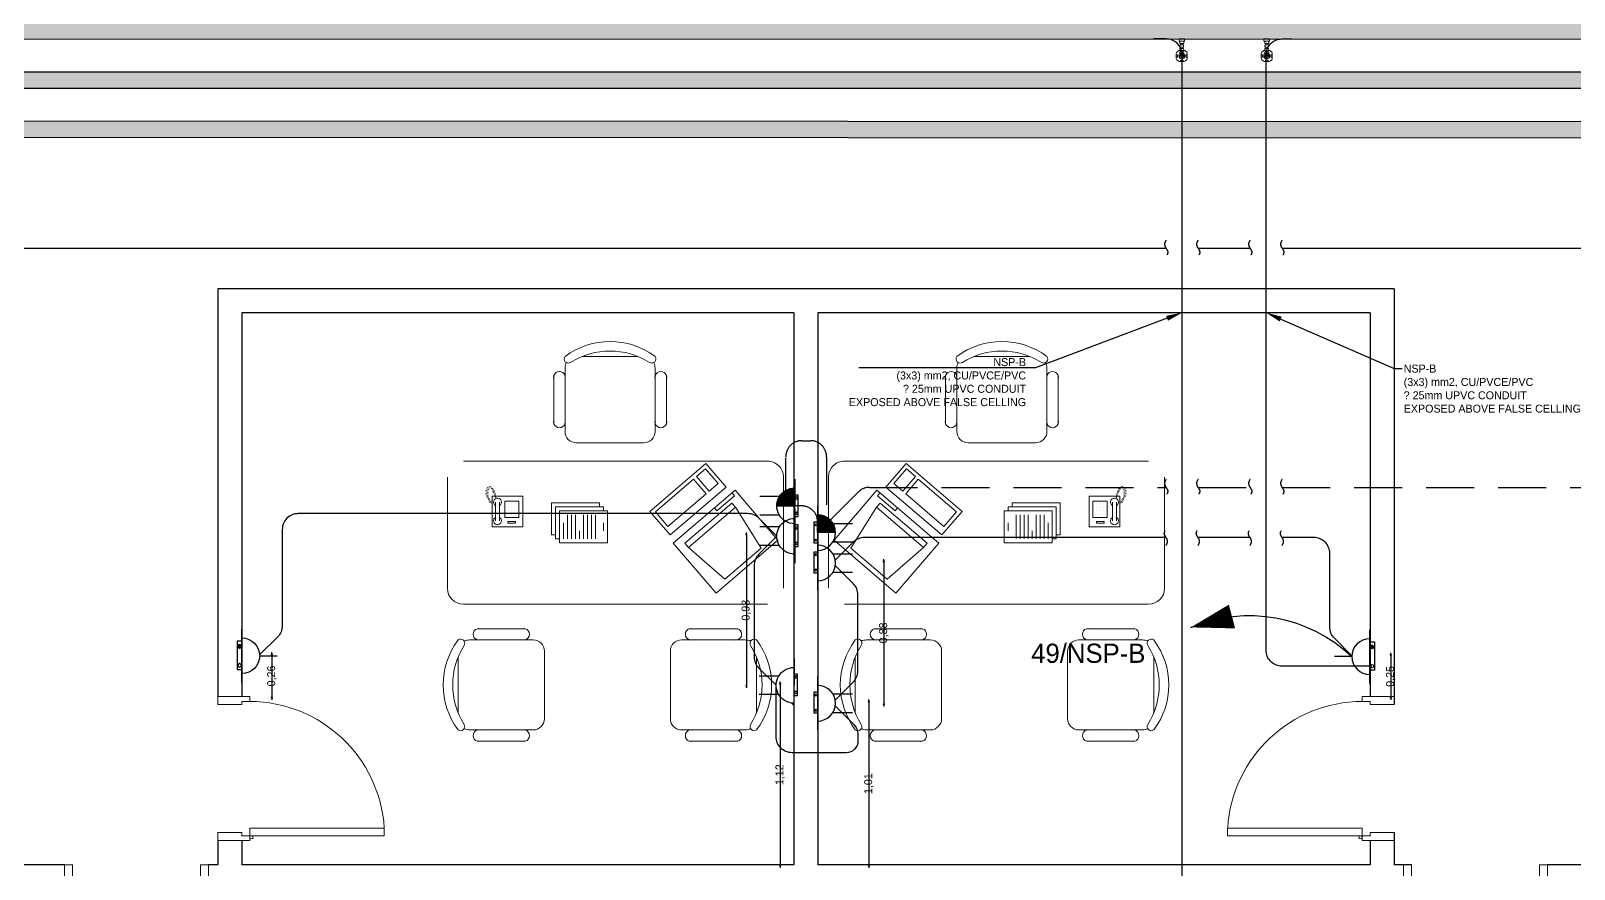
# Model space of a CAD drawing. Extents: x -1451 to 148, y -12854 to 856.
# Drawn here: x 70.16 to 79.8, y 342.65 to 347.89 of the extents above; entities that cross this region are included whole.
import ezdxf
from ezdxf import colors
from ezdxf.entities.mleader import LeaderData, LeaderLine
from ezdxf.enums import TextEntityAlignment as Align
from ezdxf.math import Vec2, Vec3

# ---------------------------------------------------------------- set-up
doc = ezdxf.new("R2010")
doc.units = 0
doc.header["$LTSCALE"] = 0.15
for name, pattern in [('CONTINOUS', [0]), ('HIDDEN', [0.375, 0.25, -0.125]), ('HIDDEN-Z', [3, 2, -1])]:
    doc.linetypes.add(name, pattern=pattern)
doc.layers.get('0').update_dxf_attribs({"color": 252})
doc.layers.get('Defpoints').update_dxf_attribs({"color": 252})
for name, color, linetype in [('0 BDH', 252, 'Continuous'), ('0 NORMAL WIRING', 252, 'Continuous'), ('0 sockets', 252, 'Continuous'), ('0 TEXTT', 4, 'Continuous'), ('0 TRATS', 252, 'Continuous'), ('0 UPS WIRING', 252, 'Continuous'), ('0 WIRING 3', 4, 'Continuous'), ('AUTOINCR', 7, 'Continuous'), ('CPTOOLS-TRAY', 1, 'Continuous'), ('E-SOCK', 2, 'Continuous'), ('TEXT', 3, 'Continuous'), ('WIRING', 4, 'Continuous')]:
    doc.layers.add(name, color=color, linetype=linetype)
for name, color, linetype, lineweight in [('0 DIM', 6, 'Continuous', 5), ('0 LEGEND', 140, 'Continuous', 0), ('DOOR', 252, 'Continuous', 20), ('EL-PULL BOX-50', 3, 'Continuous', 0), ('sofa', 252, 'Continuous', 9), ('TMG-LC-ACCEORISE', 1, 'Continuous', 0), ('wall', 252, 'Continuous', 30)]:
    doc.layers.add(name, color=color, linetype=linetype, lineweight=lineweight)
doc.dimstyles.new('ISO-25', dxfattribs={"dimtxt": 0.05, "dimasz": 0.01, "dimexe": 0, "dimexo": 0, "dimtad": 0, "dimtoh": 1, "dimtxsty": 'Standard', "dimblk": 'CLOSED', "dimcen": 2.5, "dimse1": 1, "dimse2": 1, "dimclrd": 1, "dimadec": 0, "dimazin": 0, "dimtfac": 1, "dimtix": 1, "dimtmove": 1, "dimatfit": 0, "dimfxl": 1, "dimarcsym": 0})

# ---------------------------------------------------------------- blocks, each defined once
blk = doc.blocks.new('RECTANG')
for p, q in [((1, 1), (0, 1)), ((0, 1), (0, 0)), ((1, 0), (1, 1)), ((0, 0), (1, 0))]:
    blk.add_line(p, q)
blk = doc.blocks.new('IBMAT', base_point=(61, 306))
for p, q in [((75, 307), (75, 306)), ((81, 307), (75, 307)), ((81, 306), (81, 307))]:
    blk.add_line(p, q)
at = {"xscale": 21, "yscale": 17, "zscale": 21}
blk.add_blockref('RECTANG', (61, 306), dxfattribs=at)
blk = doc.blocks.new('KEYBOARD', base_point=(60, 294))
for p, xscale, yscale, zscale in [((60, 294), 19, 8, 19), ((61, 295), 13, 5, 13), ((75, 295), 3, 5, 3)]:
    blk.add_blockref('RECTANG', p, dxfattribs=dict(xscale=xscale, yscale=yscale, zscale=zscale))
blk = doc.blocks.new('FNCOMP')
for p, q in [((-6.64, 16.23), (-8.5, 3.5)), ((6.08, 16.23), (-6.64, 16.23)), ((8, 3.5), (6.08, 16.23)), ((-8.5, 3.5), (-8.5, 2.04)), ((8, 3.5), (-8.5, 3.5)), ((-8.5, 2.04), (8, 2.04)), ((8, 2.04), (8, 3.5))]:
    blk.add_line(p, q)
at = {"xscale": 1.033846153846154, "yscale": 1.033846153846154, "zscale": 1.033846153846154}
for name, p in [('IBMAT', (-10.86, 0)), ('KEYBOARD', (-10.05, -10.5))]:
    blk.add_blockref(name, p, dxfattribs=at)
blk = doc.blocks.new('CHAIR7')
for p, q in [((5.12, 15.04), (17.88, 15.04)), ((0, 9), (0, -9)), ((20, 12), (3, 12)), ((23, -7.44), (23, 7.44)), ((3, -12), (20, -12)), ((5.12, -15), (17.88, -15))]:
    blk.add_line(p, q)
for centre, radius, start, end in [((5.56, 13.54), 1.56, 73.7398, 286.2602), ((17.44, 13.54), 1.56, 253.7398, 106.2602), ((3, 9), 3, 90, 180), ((20, 9), 3, 62.4156, 90), ((22.34, 11.12), 1.1, 53.3099, 212.0274), ((4.82, 0), 19.64, 327.5758, 32.4242), ((7, 0), 20, 323.1301, 36.8699), ((3, -9), 3, 180, 270), ((5.56, -13.5), 1.56, 73.7398, 286.2602), ((17.44, -13.5), 1.56, 253.7398, 106.2602), ((20, -9), 3, 270, 297.5844), ((22.34, -11.12), 1.1, 147.9726, 306.6901)]:
    blk.add_arc(centre, radius, start, end)
blk = doc.blocks.new('FNPHONE')
for p, q in [((-7.29, 6.54), (-7.29, 1.54)), ((-6.29, 6.54), (-6.29, 1.54)), ((-3.87, 4.85), (-3.87, 4.85)), ((-2.94, 4.85), (-2.94, 4.85)), ((-2, 4.85), (-2, 4.85)), ((-9.1, 0.22), (-9.7, 0.02)), ((-8.9, 0.62), (-9.5, 0.42)), ((-8.7, 1.02), (-9.3, 0.82)), ((-8.5, 1.42), (-9.1, 1.22)), ((-8.3, 1.82), (-8.9, 1.62)), ((-7.14, 0.56), (-7.5, -0.58)), ((-3.87, 3.91), (-3.87, 3.91)), ((-3.87, 2.97), (-3.87, 2.97)), ((-3.87, 2.03), (-3.87, 2.03)), ((-2.94, 3.91), (-2.94, 3.91)), ((-2.94, 2.97), (-2.94, 2.97)), ((-2.94, 2.03), (-2.94, 2.03)), ((-2, 3.91), (-2, 3.91)), ((-2, 2.97), (-2, 2.97)), ((-2, 2.03), (-2, 2.03)), ((-9.3, -0.18), (-9.9, -0.38)), ((-9.3, -0.58), (-9.9, -0.78)), ((-9.3, -0.98), (-9.9, -1.18)), ((-9.3, -1.38), (-9.9, -1.58)), ((-9.1, -1.78), (-9.7, -1.98)), ((-8.9, -2.18), (-9.5, -2.38)), ((-8.43, -2.46), (-9.03, -2.66)), ((-7.9, -1.98), (-8.5, -2.18)), ((-7.7, -1.58), (-8.3, -1.78)), ((-7.5, -1.18), (-8.1, -1.38)), ((-7.3, -0.78), (-7.9, -0.98))]:
    blk.add_line(p, q)
for centre, start, end in [((-6.79, 6.54), 298.4915, 241.5085), ((-6.79, 1.54), 118.4915, 61.5085)]:
    blk.add_arc(centre, 1.05, start, end)
for p, xscale, yscale, zscale in [((-8.21, 0), 8.20528234483245, 8.104073169521023, 8.20528234483245), ((-4.81, 1.25), 3.75, 4.375, 3.75), ((-4.03, 6.72), 2.03125, 0.46875, 2.03125)]:
    blk.add_blockref('RECTANG', p, dxfattribs=dict(xscale=xscale, yscale=yscale, zscale=zscale))
blk = doc.blocks.new('D90')
at = {"layer": 'DOOR'}
for points in [[(0.03, 0.2), (0.03, 1.04), (0.0783, 1.04), (0.0783, 0.2)], [(0.03, 0.2), (0, 0.2), (0, 0), (0.05, 0), (0.05, 0.15), (0.03, 0.15)], [(0.87, 0.2), (0.9, 0.2), (0.9, 0), (0.85, 0), (0.85, 0.15), (0.87, 0.15)]]:
    blk.add_lwpolyline(points, close=True, dxfattribs=at)
blk.add_circle((0.02, 0.21), 0.01, dxfattribs=at)
blk.add_arc((0.0251, 0.1967), 0.8449, 0.22177, 86.38894, dxfattribs=at)
blk = doc.blocks.new('ARCH')
at = {"layer": 'sofa'}
for p, q in [((72.7591, 344.4032), (72.7591, 345.0976)), ((77.2409, 344.4032), (77.2409, 345.0976)), ((74.7591, 344.3032), (72.8591, 344.3032)), ((74.7591, 344.3032), (72.8591, 344.3032)), ((75.2409, 344.3032), (77.1409, 344.3032))]:
    blk.add_line(p, q, dxfattribs=at)
for points in [[(72.8591, 345.1976), (74.7591, 345.1976, -0.414214), (74.8591, 345.0976), (74.8591, 344.4032)], [(77.1409, 345.1976), (75.2409, 345.1976, 0.414214), (75.1409, 345.0976), (75.1409, 344.4032)]]:
    blk.add_lwpolyline(points, format="xyb", dxfattribs=at)
for points in [[(73.4356, 344.7361), (73.4106, 344.7361), (73.4106, 344.9361), (73.7106, 344.9361), (73.7106, 344.9111)], [(73.4606, 344.7111), (73.4356, 344.7111), (73.4356, 344.9111), (73.7356, 344.9111), (73.7356, 344.8861)], [(73.7606, 344.6861), (73.4606, 344.6861), (73.4606, 344.8861), (73.7606, 344.8861), (73.7606, 344.6861)], [(73.5106, 344.7111), (73.5106, 344.8611)], [(73.5356, 344.7111), (73.5356, 344.8611)], [(73.5606, 344.7111), (73.5606, 344.8611)], [(73.6106, 344.7111), (73.6106, 344.8611)], [(73.6356, 344.7111), (73.6356, 344.8611)], [(73.6606, 344.7111), (73.6606, 344.8611)], [(73.6856, 344.7111), (73.6856, 344.8611)], [(76.2394, 344.6861), (76.5394, 344.6861), (76.5394, 344.8861), (76.2394, 344.8861), (76.2394, 344.6861)], [(76.5394, 344.7111), (76.5644, 344.7111), (76.5644, 344.9111), (76.2644, 344.9111), (76.2644, 344.8861)], [(76.5644, 344.7361), (76.5894, 344.7361), (76.5894, 344.9361), (76.2894, 344.9361), (76.2894, 344.9111)], [(76.3144, 344.7111), (76.3144, 344.8611)], [(76.3394, 344.7111), (76.3394, 344.8611)], [(76.3644, 344.7111), (76.3644, 344.8611)], [(76.3894, 344.7111), (76.3894, 344.8611)], [(76.4394, 344.7111), (76.4394, 344.8611)], [(76.4644, 344.7111), (76.4644, 344.8611)], [(76.4894, 344.7111), (76.4894, 344.8611)], [(73.4856, 344.7111), (73.4856, 344.8111)], [(73.5856, 344.7111), (73.5856, 344.7611)], [(73.7356, 344.7611), (73.7356, 344.8111)], [(76.2644, 344.7611), (76.2644, 344.8111)], [(76.4144, 344.7111), (76.4144, 344.7611)], [(76.5144, 344.7111), (76.5144, 344.8111)]]:
    blk.add_lwpolyline(points, dxfattribs=at)
for centre, start, end in [((72.8591, 344.4032), 180, 270), ((72.8591, 344.4032), 180, 270), ((77.1409, 344.4032), 270, 0)]:
    blk.add_arc(centre, 0.1, start, end, dxfattribs=at)
at = {"layer": 'wall'}
for p, q in [((71.325, 346.275), (71.325, 343.7255)), ((78.675, 346.275), (71.325, 346.275)), ((78.675, 346.275), (78.675, 343.6755)), ((71.475, 346.125), (71.475, 343.7255)), ((74.925, 346.125), (71.475, 346.125)), ((74.925, 346.125), (74.925, 342.675)), ((78.525, 346.125), (75.075, 346.125)), ((75.075, 346.125), (75.075, 342.675)), ((78.525, 346.125), (78.525, 343.7255)), ((71.325, 342.8255), (71.325, 342.675)), ((71.475, 342.8255), (71.475, 342.675)), ((78.525, 342.8255), (78.525, 342.675)), ((78.675, 342.8755), (78.675, 342.675)), ((70.3663, 342.675), (70.0337, 342.675)), ((71.325, 342.675), (71.2663, 342.675)), ((74.925, 342.675), (71.475, 342.675)), ((78.525, 342.675), (75.075, 342.675)), ((78.7837, 342.675), (78.675, 342.675)), ((79.9663, 342.675), (79.6337, 342.675))]:
    blk.add_line(p, q, dxfattribs=at)
at = {"layer": 'DOOR', "xscale": -1}
for p, rotation in [((71.325, 342.8255), 270), ((70.3663, 342.675), 180)]:
    blk.add_blockref('D90', p, dxfattribs=dict(at, rotation=rotation))
at = {"layer": 'DOOR'}
for p, rotation in [((78.675, 342.8255), 90), ((79.6337, 342.675), 180)]:
    blk.add_blockref('D90', p, dxfattribs=dict(at, rotation=rotation))
at = {"layer": 'sofa'}
for name, p, xscale, yscale, zscale, rotation in [('CHAIR7', (73.7757, 345.3122), -0.0234375, 0.0234375, 0.0234375, 270), ('CHAIR7', (76.2243, 345.3122), 0.0234375, 0.0234375, 0.0234375, 90), ('FNCOMP', (74.3636, 344.8495), -0.02343749999997079, 0.0234375, 0.0234375, 220.6012946452155), ('FNCOMP', (75.6364, 344.8495), 0.02343749999997079, 0.02343749999997079, 0.02343749999997079, 139.3987053547845), ('FNPHONE', (73.2315, 344.9773), -0.0234375, 0.0234375, 0.0234375, 180), ('FNPHONE', (76.7685, 344.9773), 0.0234375, 0.0234375, 0.0234375, 180), ('CHAIR7', (73.3656, 343.7985), 0.0234375, 0.0234375, 0.0234375, 180), ('CHAIR7', (74.1526, 343.7985), -0.0234375, 0.0234375, 0.0234375, 180), ('CHAIR7', (75.8474, 343.7985), 0.0234375, 0.0234375, 0.0234375, 180), ('CHAIR7', (76.6344, 343.7985), -0.0234375, 0.0234375, 0.0234375, 180)]:
    blk.add_blockref(name, p, dxfattribs=dict(at, xscale=xscale, yscale=yscale, zscale=zscale, rotation=rotation))
blk = doc.blocks.new('*U292')
at = {"linetype": 'ByBlock'}
h = blk.add_hatch(dxfattribs=at)
h.set_pattern_fill('ANGLE', color=2)
h.set_pattern_definition([(0, (-301.6926, 2.516), (0, 6.985), [5.08, -1.905]), (90, (-301.6926, 2.516), (-6.985, 4e-16), [5.08, -1.905])])
h.paths.add_polyline_path([(87, -25, 1), (127, -25, 1)])
at = {"color": 6, "linetype": 'ByBlock'}
blk.add_lwpolyline([(-154, 0), (164, 0), (164, -52), (-154, -52)], close=True, dxfattribs=at)
for centre in [(-107, -25), (107, -25)]:
    blk.add_circle(centre, 20.1, dxfattribs=at)
at = {"layer": 'E-SOCK'}
for p, q in [((0, 200), (0, 395)), ((-300, 0), (300, 0))]:
    blk.add_line(p, q, dxfattribs=at)
blk.add_arc((0, 0), 200, 0, 180, dxfattribs=at)
blk = doc.blocks.new('s')
at = {"layer": '0 BDH', "linetype": 'ByBlock'}
h = blk.add_hatch(dxfattribs=at)
h.set_pattern_fill('ANGLE', color=2)
h.set_pattern_definition([(0, (-147.759, -393.318), (0, 6.985), [5.08, -1.905]), (90, (-147.759, -393.318), (-6.985, 4e-16), [5.08, -1.905])])
h.paths.add_polyline_path([(0.073, 0.002, 1), (0.054, 0.002, 1)])
at = {"layer": '0 BDH', "color": 6, "linetype": 'ByBlock'}
blk.add_lwpolyline([(-0.089, 0.015), (0.089, 0.015), (0.089, -0.015), (-0.089, -0.015)], close=True, dxfattribs=at)
for centre in [(-0.064, 0.002), (0.064, 0.002)]:
    blk.add_circle(centre, 0.00918, dxfattribs=at)
blk = doc.blocks.new('*U276')
at = {"layer": 'E-SOCK'}
for p, q in [((-0.077, -0.021), (-0.077, 0.142)), ((0.077, -0.021), (0.077, 0.142)), ((-0.223, -0.149), (0.223, -0.149))]:
    blk.add_line(p, q, dxfattribs=at)
blk.add_arc((0, -0.149), 0.149, 0, 180, dxfattribs=at)
at = {"layer": '0 BDH', "color": 6, "linetype": 'ByBlock'}
blk.add_blockref('s', (-0.005, -0.163), dxfattribs=at)
blk = doc.blocks.new('*U282')
at = {"layer": 'E-SOCK'}
h = blk.add_hatch(color=256, dxfattribs=at)
h.dxf.hatch_style = 1
h.paths.add_polyline_path([(0, 0.074, 0.414214), (-0.149, -0.074), (0, -0.074)])
for p, q in [((-0.077, 0.053), (-0.077, 0.217)), ((0.077, 0.053), (0.077, 0.217)), ((-0.223, -0.074), (0.223, -0.074))]:
    blk.add_line(p, q, dxfattribs=at)
blk.add_lwpolyline([(0, 0.074), (0, -0.074)], dxfattribs=at)
blk.add_arc((0, -0.074), 0.149, 0, 180, dxfattribs=at)
at = {"layer": '0 BDH', "color": 6, "linetype": 'ByBlock'}
blk.add_blockref('s', (-0.001, -0.089), dxfattribs=at)
blk = doc.blocks.new('*U277')
at = {"layer": 'E-SOCK'}
for p, q in [((-0.077, -0.021), (-0.077, 0.142)), ((0.077, -0.021), (0.077, 0.142)), ((-0.223, -0.149), (0.223, -0.149))]:
    blk.add_line(p, q, dxfattribs=at)
blk.add_arc((0, -0.149), 0.149, 0, 180, dxfattribs=at)
at = {"layer": '0 BDH', "color": 6, "linetype": 'ByBlock'}
blk.add_blockref('s', (-0.005, -0.163), dxfattribs=at)
blk = doc.blocks.new('*U64')
at = {"transparency": 33554687}
blk.add_line((-558.4, 70.7), (-626.2, 129.6), dxfattribs=at)
blk.add_lwpolyline([(-626.2, 129.6, 0, 96, 0), (-492.9, 30.1, 96, 96, 0)], format="xyseb", dxfattribs=at)
at = {"ltscale": 0.2, "transparency": 33554687}
blk.add_arc((-214.3, 542.2), 583, 225.05092, 291.56782, dxfattribs=at)
blk = doc.blocks.new('N')
at = {"layer": 'TEXT', "transparency": 33554687, "xscale": -0.0016, "yscale": 0.0016, "zscale": 0.0016, "rotation": 68.01807446485657}
blk.add_blockref('*U64', (0, 0), dxfattribs=at)
blk = doc.blocks.new('*U299')
at = {"layer": 'CPTOOLS-TRAY'}
h = blk.add_hatch(dxfattribs=at)
h.set_pattern_fill('HEX', color=0, scale=0.005)
h.paths.add_polyline_path([(0.05, 46.3971), (-0.05, 46.3971), (-0.05, 0), (0.05, 0)])
at = {"layer": 'CPTOOLS-TRAY', "color": 0}
blk.add_lwpolyline([(0.05, 46.3971), (-0.05, 46.3971), (-0.05, 0), (0.05, 0)], close=True, dxfattribs=at)
blk = doc.blocks.new('K7X7X1U5B4')
at = {"layer": '0 WIRING 3', "color": 0, "linetype": 'ByBlock', "rotation": 270}
blk.add_blockref('*U299', (44.2716, 347.5774), dxfattribs=at)
blk = doc.blocks.new('*U237')
at = {"layer": 'CPTOOLS-TRAY'}
h = blk.add_hatch(dxfattribs=at)
h.set_pattern_fill('HEX', color=0, scale=0.005)
h.paths.add_polyline_path([(0.05, 45.3064), (-0.05, 45.3064), (-0.05, 0), (0.05, 0)])
at = {"layer": 'CPTOOLS-TRAY', "color": 0}
blk.add_lwpolyline([(0.05, 45.3064), (-0.05, 45.3064), (-0.05, 0), (0.05, 0)], close=True, dxfattribs=at)
blk = doc.blocks.new('C5A2A8X4T8')
at = {"layer": '0 TRATS', "color": 0, "linetype": 'ByBlock', "rotation": 89.99340479670673}
blk.add_blockref('*U237', (90.3619, 347.268), dxfattribs=at)
blk = doc.blocks.new('*U258')
at = {"layer": 'CPTOOLS-TRAY'}
h = blk.add_hatch(dxfattribs=at)
h.set_pattern_fill('HEX', color=0, scale=0.005)
h.paths.add_polyline_path([(0.05, 45.5318), (-0.05, 45.5318), (-0.05, 0), (0.05, 0)])
at = {"layer": 'CPTOOLS-TRAY', "color": 0}
blk.add_lwpolyline([(0.05, 45.5318), (-0.05, 45.5318), (-0.05, 0), (0.05, 0)], close=True, dxfattribs=at)
blk = doc.blocks.new('W2J0O4G0K3')
at = {"layer": '0 TRATS', "color": 0, "linetype": 'ByBlock', "rotation": 89.99794390025974}
blk.add_blockref('*U258', (90.9795, 347.8855), dxfattribs=at)
blk = doc.blocks.new('endtick', base_point=(-3267.27, -69559.4))
at = {"layer": 'WIRING', "color": 2, "linetype": 'HIDDEN'}
blk.add_spline([(-3267.27, -69509.4), (-3276.985, -69534.4), (-3267.27, -69559.4), (-3256.425, -69584.4), (-3267.27, -69609.4)], degree=3, dxfattribs=at)
blk = doc.blocks.new('JUNCTION BOX 2')
at = {"layer": 'TMG-LC-ACCEORISE', "color": 1, "ltscale": 0.4}
blk.add_lwpolyline([(-27, -85), (27, -85, 0.198912), (40, -79), (54, -66, 0.198912), (59, -53), (59, 2, 0.198912), (54, 15), (40, 28, 0.198912), (27, 34), (-27, 34, 0.198912), (-40, 28), (-54, 15, 0.198912), (-60, 2), (-60, -25), (-60, -53, 0.198912), (-54, -66), (-40, -79, 0.198912)], format="xyb", close=True, dxfattribs=at)
for points in [[(-14, 34), (12, 34), (12, 20), (-14, 20)], [(-60, -12), (-60, -39), (-45, -39), (-45, -12)], [(-14, -85), (12, -85), (12, -71), (-14, -71)], [(59, -12), (59, -39), (45, -39), (45, -12)]]:
    blk.add_lwpolyline(points, close=True, dxfattribs=at)
at = {"layer": 'TMG-LC-ACCEORISE', "color": 1}
for points in [[(0, 7), (0, -58)], [(-32, -25), (32, -25)]]:
    blk.add_lwpolyline(points, dxfattribs=at)
blk.add_circle((0, -25), 32.2, dxfattribs=at)
blk = doc.blocks.new('EMT CON. ADAPTER')
at = {"linetype": 'CONTINOUS'}
for points in [[(-60, 25), (-60, -25), (-30, -25), (-30, 25)], [(0, 35), (-30, 35), (-30, -35), (0, -35)]]:
    blk.add_lwpolyline(points, close=True, dxfattribs=at)
blk = doc.blocks.new('WERG')
at = {"layer": '0 LEGEND', "color": 1, "ltscale": 0.05}
for p, q in [((-43, 16), (-43, -16)), ((-27, 26), (-33, 26)), ((-17, 17), (0, 17)), ((-17, -16), (-17, 16)), ((-33, -26), (-27, -26)), ((-17, -17), (0, -17))]:
    blk.add_line(p, q, dxfattribs=at)
for centre, start, end in [((-33, 16), 90.0002, 180.0002), ((-27, 16), 0.0002, 90.0002), ((-33, -16), 180.0002, 270.0002), ((-27, -16), 270.0002, 0.0002)]:
    blk.add_arc(centre, 10, start, end, dxfattribs=at)
blk = doc.blocks.new('*U304')
at = {"layer": '0 LEGEND', "ltscale": 0.05}
for p in [(-189, 0), (-146, 0), (-103, 0), (-60, 0)]:
    blk.add_blockref('WERG', p, dxfattribs=at)
at = {"layer": '0 LEGEND', "ltscale": 0.05, "xscale": -1, "rotation": 180}
blk.add_blockref('EMT CON. ADAPTER', (0, 0), dxfattribs=at)
blk = doc.blocks.new('DD')
at = {"layer": 'EL-PULL BOX-50', "extrusion": (-3.54521e-15, -0.013854, 0.999904), "xscale": -0.002311763713811701, "yscale": 0.002311763713811701, "zscale": 0.002311763713811699, "rotation": 180}
blk.add_blockref('JUNCTION BOX 2', (0, 0.367, -0.001), dxfattribs=at)
at = {"layer": 'EL-PULL BOX-50', "xscale": -0.001964999156739888, "yscale": 0.001964999156739888, "zscale": 0.001964999156739888, "rotation": 90}
blk.add_blockref('*U304', (0, 0), dxfattribs=at)
blk = doc.blocks.new('_Closed')
at = {"color": 0, "linetype": 'ByBlock', "lineweight": -2}
for p, q in [((-1, 0.17), (0, 0)), ((-1, 0.17), (-1, -0.17)), ((0, 0), (-1, -0.17)), ((0, 0), (-1, 0))]:
    blk.add_line(p, q, dxfattribs=at)
blk = doc.blocks.new('*D471')
at = {"layer": '0 DIM', "color": 1, "linetype": 'ByBlock', "lineweight": -2, "transparency": 16777216}
for p, q in [((78.654, 343.9882), (78.654, 343.9982)), ((78.654, 343.9782), (78.654, 343.7255)), ((78.654, 343.7155), (78.654, 343.7055))]:
    blk.add_line(p, q, dxfattribs=at)
at = {"layer": 'Defpoints', "color": 0, "linetype": 'ByBlock', "transparency": 16777216}
for p in [(78.5373, 343.9782), (78.5373, 343.7255), (78.654, 343.7255)]:
    blk.add_point(p, dxfattribs=at)
at = {"layer": '0 DIM', "color": 1, "linetype": 'ByBlock', "lineweight": -2, "transparency": 16777216, "xscale": 0.01, "yscale": 0.01, "zscale": 0.01}
for p, rotation in [((78.654, 343.9782), 270), ((78.654, 343.7255), 90)]:
    blk.add_blockref('_Closed', p, dxfattribs=dict(at, rotation=rotation))
at = {"layer": '0 DIM', "color": 0, "linetype": 'ByBlock', "transparency": 16777216, "insert": (78.654, 343.8519), "char_height": 0.05, "attachment_point": 5, "rotation": 90}
blk.add_mtext('0,25', dxfattribs=at)
blk = doc.blocks.new('*D472')
at = {"layer": '0 DIM', "color": 1, "linetype": 'ByBlock', "lineweight": -2, "transparency": 16777216}
for p, q in [((75.3934, 343.6981), (75.3934, 343.7081)), ((75.3934, 343.6881), (75.3934, 342.675)), ((75.3934, 342.665), (75.3934, 342.655))]:
    blk.add_line(p, q, dxfattribs=at)
at = {"layer": 'Defpoints', "color": 0, "linetype": 'ByBlock', "transparency": 16777216}
for p in [(75.062, 343.6881), (75.075, 342.675), (75.3934, 342.675)]:
    blk.add_point(p, dxfattribs=at)
at = {"layer": '0 DIM', "color": 1, "linetype": 'ByBlock', "lineweight": -2, "transparency": 16777216, "xscale": 0.01, "yscale": 0.01, "zscale": 0.01}
for p, rotation in [((75.3934, 343.6881), 270), ((75.3934, 342.675), 90)]:
    blk.add_blockref('_Closed', p, dxfattribs=dict(at, rotation=rotation))
at = {"layer": '0 DIM', "color": 0, "linetype": 'ByBlock', "transparency": 16777216, "insert": (75.3934, 343.1816), "char_height": 0.05, "attachment_point": 5, "rotation": 90}
blk.add_mtext('1,01', dxfattribs=at)
blk = doc.blocks.new('*D473')
at = {"layer": '0 DIM', "color": 1, "linetype": 'ByBlock', "lineweight": -2, "transparency": 16777216}
for p, q in [((74.8391, 343.8096), (74.8391, 343.8196)), ((74.8391, 343.7996), (74.8391, 342.675)), ((74.8391, 342.665), (74.8391, 342.655))]:
    blk.add_line(p, q, dxfattribs=at)
at = {"layer": 'Defpoints', "color": 0, "linetype": 'ByBlock', "transparency": 16777216}
for p in [(74.9356, 343.7996), (74.8391, 342.675), (74.925, 342.675)]:
    blk.add_point(p, dxfattribs=at)
at = {"layer": '0 DIM', "color": 1, "linetype": 'ByBlock', "lineweight": -2, "transparency": 16777216, "xscale": 0.01, "yscale": 0.01, "zscale": 0.01}
for p, rotation in [((74.8391, 343.7996), 270), ((74.8391, 342.675), 90)]:
    blk.add_blockref('_Closed', p, dxfattribs=dict(at, rotation=rotation))
at = {"layer": '0 DIM', "color": 0, "linetype": 'ByBlock', "transparency": 16777216, "insert": (74.8391, 343.2373), "char_height": 0.05, "attachment_point": 5, "rotation": 90}
blk.add_mtext('1,12', dxfattribs=at)
blk = doc.blocks.new('*D475')
at = {"layer": '0 DIM', "color": 1, "linetype": 'ByBlock', "lineweight": -2, "transparency": 16777216}
for p, q in [((75.4866, 344.5742), (75.4866, 344.5842)), ((75.4866, 344.5642), (75.4866, 343.6831)), ((75.4866, 343.6731), (75.4866, 343.6631))]:
    blk.add_line(p, q, dxfattribs=at)
at = {"layer": 'Defpoints', "color": 0, "linetype": 'ByBlock', "transparency": 16777216}
for p in [(75.062, 344.5642), (75.062, 343.6831), (75.4866, 343.6831)]:
    blk.add_point(p, dxfattribs=at)
at = {"layer": '0 DIM', "color": 1, "linetype": 'ByBlock', "lineweight": -2, "transparency": 16777216, "xscale": 0.01, "yscale": 0.01, "zscale": 0.01}
for p, rotation in [((75.4866, 344.5642), 270), ((75.4866, 343.6831), 90)]:
    blk.add_blockref('_Closed', p, dxfattribs=dict(at, rotation=rotation))
at = {"layer": '0 DIM', "color": 0, "linetype": 'ByBlock', "transparency": 16777216, "insert": (75.4866, 344.1236), "char_height": 0.05, "attachment_point": 5, "rotation": 90}
blk.add_mtext('0,88', dxfattribs=at)
blk = doc.blocks.new('*D476')
at = {"layer": '0 DIM', "color": 1, "linetype": 'ByBlock', "lineweight": -2, "transparency": 16777216}
for p, q in [((74.6275, 344.7414), (74.6275, 344.7514)), ((74.6275, 344.7314), (74.6275, 343.7996)), ((74.6275, 343.7896), (74.6275, 343.7796))]:
    blk.add_line(p, q, dxfattribs=at)
at = {"layer": 'Defpoints', "color": 0, "linetype": 'ByBlock', "transparency": 16777216}
for p in [(74.9402, 344.7314), (74.6275, 343.7996), (74.9356, 343.7996)]:
    blk.add_point(p, dxfattribs=at)
at = {"layer": '0 DIM', "color": 1, "linetype": 'ByBlock', "lineweight": -2, "transparency": 16777216, "xscale": 0.01, "yscale": 0.01, "zscale": 0.01}
for p, rotation in [((74.6275, 344.7314), 270), ((74.6275, 343.7996), 90)]:
    blk.add_blockref('_Closed', p, dxfattribs=dict(at, rotation=rotation))
at = {"layer": '0 DIM', "color": 0, "linetype": 'ByBlock', "transparency": 16777216, "insert": (74.6275, 344.2655), "char_height": 0.05, "attachment_point": 5, "rotation": 90}
blk.add_mtext('0,93', dxfattribs=at)
blk = doc.blocks.new('*D477')
at = {"layer": '0 DIM', "color": 1, "linetype": 'ByBlock', "lineweight": -2, "transparency": 16777216}
for p, q in [((71.6627, 343.9933), (71.6627, 344.0033)), ((71.6627, 343.9833), (71.6627, 343.7255)), ((71.6627, 343.7155), (71.6627, 343.7055))]:
    blk.add_line(p, q, dxfattribs=at)
at = {"layer": 'Defpoints', "color": 0, "linetype": 'ByBlock', "transparency": 16777216}
for p in [(71.4605, 343.9833), (71.4605, 343.7255), (71.6627, 343.7255)]:
    blk.add_point(p, dxfattribs=at)
at = {"layer": '0 DIM', "color": 1, "linetype": 'ByBlock', "lineweight": -2, "transparency": 16777216, "xscale": 0.01, "yscale": 0.01, "zscale": 0.01}
for p, rotation in [((71.6627, 343.9833), 270), ((71.6627, 343.7255), 90)]:
    blk.add_blockref('_Closed', p, dxfattribs=dict(at, rotation=rotation))
at = {"layer": '0 DIM', "color": 0, "linetype": 'ByBlock', "transparency": 16777216, "insert": (71.6627, 343.8544), "char_height": 0.05, "attachment_point": 5, "rotation": 90}
blk.add_mtext('0,26', dxfattribs=at)

msp = doc.modelspace()

# ---------------------------------------------------------------- linework, layer by layer
at = {"layer": '0 NORMAL WIRING', "color": 3}
for points in [[(68.025, 346.5277), (77.25, 346.5277)], [(77.45, 346.5277), (77.775, 346.5277)], [(77.975, 346.5277), (80.125, 346.5277)], [(77.775, 344.7201), (77.45, 344.7201)], [(74.9266, 343.6677), (74.9087, 343.6856)]]:
    msp.add_lwpolyline(points, dxfattribs=at)
for points in [[(74.8179, 344.7278), (74.7058, 344.8399, 0.198912), (74.6351, 344.8692), (71.8277, 344.8692, 0.414214), (71.7277, 344.7692), (71.7277, 344.1683, -0.198912), (71.6984, 344.0976), (71.5863, 343.9855)], [(74.8179, 344.7278), (74.7058, 344.6156, 0.198912), (74.6765, 344.5449), (74.6765, 343.9742, 0.198912), (74.7058, 343.9035), (74.8134, 343.796)], [(77.25, 344.7201), (75.3656, 344.7201, 0.198912), (75.2949, 344.6908), (75.1827, 344.5787)], [(78.4116, 343.9805), (78.3022, 344.0899, -0.198912), (78.2729, 344.1606), (78.2729, 344.6201, 0.414214), (78.1729, 344.7201), (77.975, 344.7201)], [(75.1827, 343.7026), (75.2949, 343.8147, 0.198759), (75.3242, 343.8854), (75.3245, 344.3614, 0.199065), (75.2952, 344.4322), (75.1831, 344.5443)], [(75.1831, 343.6682), (75.2952, 343.5561, -0.198912), (75.3245, 343.4853), (75.3245, 343.4481, -0.414214), (75.2514, 343.375), (74.9134, 343.375, -0.414214), (74.8134, 343.475), (74.8134, 343.7977)]]:
    msp.add_lwpolyline(points, format="xyb", dxfattribs=at)
at = {"layer": '0 sockets', "color": 1, "linetype": 'ByBlock'}
for points in [[(77.1361, 339.7374), (77.25, 339.7374, 0.414214), (77.35, 339.8374), (77.35, 347.736, 0.414214), (77.25, 347.836), (77.1721, 347.836)], [(78.5365, 343.9157), (77.975, 343.9157, -0.414214), (77.875, 344.0157), (77.875, 347.736, -0.414214), (77.975, 347.836), (78.0366, 347.836)]]:
    msp.add_lwpolyline(points, format="xyb", dxfattribs=at)
at = {"layer": '0 UPS WIRING', "color": 2, "linetype": 'HIDDEN-Z'}
for points in [[(74.8739, 344.9177), (74.8739, 345.225, -0.414214), (74.9739, 345.325), (75.0285, 345.325, -0.414214), (75.1285, 345.225), (75.1285, 344.7504)], [(75.1516, 344.8292), (75.3264, 345.004, -0.198912), (75.3971, 345.0333), (77.25, 345.0333)], [(75.0729, 344.7504), (75.0729, 344.8176, 0.414214), (74.9729, 344.9176), (74.9296, 344.9176)]]:
    msp.add_lwpolyline(points, format="xyb", dxfattribs=at)
for points in [[(77.45, 345.0333), (77.775, 345.0333)], [(77.975, 345.0333), (80.125, 345.0333)], [(75.0729, 344.7504), (75.0729, 344.7505)]]:
    msp.add_lwpolyline(points, dxfattribs=at)

# ---------------------------------------------------------------- block references
at = {"layer": '0 BDH', "color": 6, "linetype": 'ByBlock', "rotation": 90}
msp.add_blockref('N', (78.4114, 343.9755), dxfattribs=at)
at = {"layer": '0 sockets', "color": 3}
msp.add_blockref('ARCH', (0, 0), dxfattribs=at)
for name, p, xscale, yscale, zscale, rotation in [('*U282', (74.8739, 344.9177), -0.7500000000000001, 0.7500000000000001, 0.75, 89.9168413281578), ('*U277', (74.8179, 344.7278), -0.7500000000000001, 0.75, -0.7500000000000001, 89.9168413281578), ('*U282', (75.1285, 344.7504), 0.75, 0.75, 0.75, 270), ('*U277', (75.1842, 344.5604), 0.75, 0.75, 0.75, 270), ('*U292', (71.475, 343.9806), -0.0005570000000000001, 0.0005570000000000001, 0.0005570000000000001, 269.9168413281578), ('*U292', (78.5228, 343.9755), 0.0005570000000000001, 0.0005570000000000001, 0.0005570000000000001, 90), ('*U276', (74.8134, 343.796), -0.7500000000000001, 0.7500000000000001, 0.75, 89.9168413281578), ('*U276', (75.1842, 343.6843), 0.75, 0.75, 0.75, 270)]:
    msp.add_blockref(name, p, dxfattribs=dict(at, xscale=xscale, yscale=yscale, zscale=zscale, rotation=rotation))
at = {"layer": '0 TRATS', "color": 1, "linetype": 'ByBlock'}
msp.add_blockref('W2J0O4G0K3', (0, 0), dxfattribs=at)
at = {"layer": '0 TRATS', "color": 4, "linetype": 'ByBlock'}
msp.add_blockref('C5A2A8X4T8', (0, 0), dxfattribs=at)
at = {"layer": '0 TRATS', "color": 6, "linetype": 'ByBlock'}
msp.add_blockref('K7X7X1U5B4', (0, 0), dxfattribs=at)
at = {"layer": '0 WIRING 3', "color": 6, "linetype": 'ByBlock'}
for name, p, xscale, yscale, zscale, rotation in [('DD', (77.3482, 347.836), 0.25, 0.25, 0.25, 180), ('DD', (77.8791, 347.836), 0.25, 0.25, 0.25, 180), ('endtick', (77.25, 346.5277), 0.0009999999999999842, 0.0009999999999999842, 0.0009999999999999842, 9.827202180122961e-05), ('endtick', (77.45, 346.5277), 0.0009999999999999842, 0.0009999999999999842, 0.0009999999999999842, 9.827202180386507e-05), ('endtick', (77.775, 346.5277), 0.0009999999999999842, 0.0009999999999999842, 0.0009999999999999842, 9.827202554890056e-05), ('endtick', (77.975, 346.5277), 0.0009999999999999842, 0.0009999999999999842, 0.0009999999999999842, 9.827202193669191e-05), ('endtick', (77.25, 344.7201), 0.001, 0.001, 0.001, 180.0000000000017), ('endtick', (77.45, 344.7201), 0.001, 0.001, 0.001, 180), ('endtick', (77.775, 344.7201), 0.001, 0.001, 0.001, 180), ('endtick', (77.975, 344.7201), 0.001, 0.001, 0.001, 180)]:
    msp.add_blockref(name, p, dxfattribs=dict(at, xscale=xscale, yscale=yscale, zscale=zscale, rotation=rotation))
at = {"layer": '0 WIRING 3', "color": 6, "linetype": 'ByBlock', "xscale": 0.001, "yscale": 0.001, "zscale": 0.001}
for p in [(77.25, 345.0333), (77.45, 345.0333), (77.775, 345.0333), (77.975, 345.0333)]:
    msp.add_blockref('endtick', p, dxfattribs=at)

# ---------------------------------------------------------------- texts
at = {"layer": 'AUTOINCR', "color": 1, "linetype": 'ByBlock'}
msp.add_text('49/NSP-B', height=0.12, dxfattribs=at).set_placement((76.4075, 343.9004), align=Align.BOTTOM_LEFT)

# ---------------------------------------------------------------- dimensions: what is measured, and where the dimension line sits
at = {"layer": '0 DIM', "color": 6, "linetype": 'ByBlock'}
for base, p1, p2, picture, middle in [((74.6275, 343.7996), (74.9402, 344.7314), (74.9356, 343.7996), '*D476', (74.6275, 344.2655)), ((75.4866, 343.6831), (75.062, 344.5642), (75.062, 343.6831), '*D475', (75.4866, 344.1236)), ((71.6627, 343.7255), (71.4605, 343.9833), (71.4605, 343.7255), '*D477', (71.6627, 343.8544)), ((78.654, 343.7255), (78.5373, 343.9782), (78.5373, 343.7255), '*D471', (78.654, 343.8519)), ((74.8391, 342.675), (74.9356, 343.7996), (74.925, 342.675), '*D473', (74.8391, 343.2373)), ((75.3934, 342.675), (75.062, 343.6881), (75.075, 342.675), '*D472', (75.3934, 343.1816))]:
    dim = msp.add_linear_dim(base=base, p1=p1, p2=p2, angle=90, dimstyle='ISO-25', dxfattribs=at)
    dim.commit()
    dim.dimension.update_dxf_attribs({"geometry": picture, "text_midpoint": middle})

# ---------------------------------------------------------------- leaders
at = {"layer": '0 TEXTT', "color": 1, "linetype": 'ByBlock'}
ml = msp.add_multileader_mtext('Standard', dxfattribs=at)
ml.set_content('NSP-B \\P(3x3) mm2, CU/PVCE/PVC\\P? 25mm UPVC CONDUIT\\PEXPOSED ABOVE FALSE CELLING', color=6)
ml.set_leader_properties(color=4)
ml.build(insert=Vec2(0, 0))
ml.multileader.update_dxf_attribs({"text_right_attachment_type": 6, "dogleg_length": 0.05, "arrow_head_size": 0.1})
ctx = ml.context
ctx.base_point, ctx.char_height, ctx.arrow_head_size, ctx.landing_gap_size = Vec3(68.975, 345.6746), 0.05, 0.1, 0.01
ctx.right_attachment = 6
notes = []
notes.append((ctx, [(0, (1, 1, 0), (68.925, 345.6746), (1, 0), 0.05, [(0, [(67.925, 346.125)], 0, [])])]))
ctx.mtext.insert, ctx.mtext.width, ctx.mtext.flow_direction = Vec3(68.985, 345.6996), 6.216, 5
ml = msp.add_multileader_mtext('Standard', dxfattribs=at)
ml.set_content('NSP-B \\P(3x3) mm2, CU/PVCE/PVC\\P? 25mm UPVC CONDUIT\\PEXPOSED ABOVE FALSE CELLING', color=6)
ml.set_leader_properties(color=4)
ml.build(insert=Vec2(0, 0))
ml.multileader.update_dxf_attribs({"text_right_attachment_type": 6, "dogleg_length": 0.05, "arrow_head_size": 0.1})
ctx = ml.context
ctx.base_point, ctx.char_height, ctx.arrow_head_size, ctx.landing_gap_size = Vec3(75.0319, 345.816), 0.05, 0.1, 0.01
ctx.right_attachment, ctx.text_align_type = 6, 2
notes.append((ctx, [(0, (1, 1, 0), (76.4352, 345.781), (-1, 0), 0.05, [(0, [(77.35, 346.125)], 0, [])])]))
ctx.mtext.insert, ctx.mtext.width, ctx.mtext.alignment, ctx.mtext.flow_direction = Vec3(76.3752, 345.841), 6.216, 3, 5
ml = msp.add_multileader_mtext('Standard', dxfattribs=at)
ml.set_content('NSP-B \\P(3x3) mm2, CU/PVCE/PVC\\P? 25mm UPVC CONDUIT\\PEXPOSED ABOVE FALSE CELLING', color=6)
ml.set_leader_properties(color=4)
ml.build(insert=Vec2(0, 0))
ml.multileader.update_dxf_attribs({"text_right_attachment_type": 6, "dogleg_length": 0.05, "arrow_head_size": 0.1})
ctx = ml.context
ctx.base_point, ctx.char_height, ctx.arrow_head_size, ctx.landing_gap_size = Vec3(78.725, 345.7754), 0.05, 0.1, 0.01
ctx.right_attachment = 6
notes.append((ctx, [(0, (1, 1, 0), (78.675, 345.7754), (1, 0), 0.05, [(0, [(77.875, 346.125)], 0, [])])]))
ctx.mtext.insert, ctx.mtext.width, ctx.mtext.flow_direction = Vec3(78.735, 345.8004), 6.216, 5
for ctx, leaders in notes:
    for number, flags, end, landing, length, lines in leaders:
        leader = LeaderData()
        leader.index, (leader.has_last_leader_line, leader.has_dogleg_vector, leader.attachment_direction) = number, flags
        leader.last_leader_point, leader.dogleg_vector, leader.dogleg_length = Vec3(end), Vec3(landing), length
        for number, points, colour, breaks in lines:
            line = LeaderLine()
            line.index, line.vertices, line.color, line.breaks = number, Vec3.list(points), colors.encode_raw_color(colour), breaks
            leader.lines.append(line)
        ctx.leaders.append(leader)

doc.saveas('drawing.dxf')
